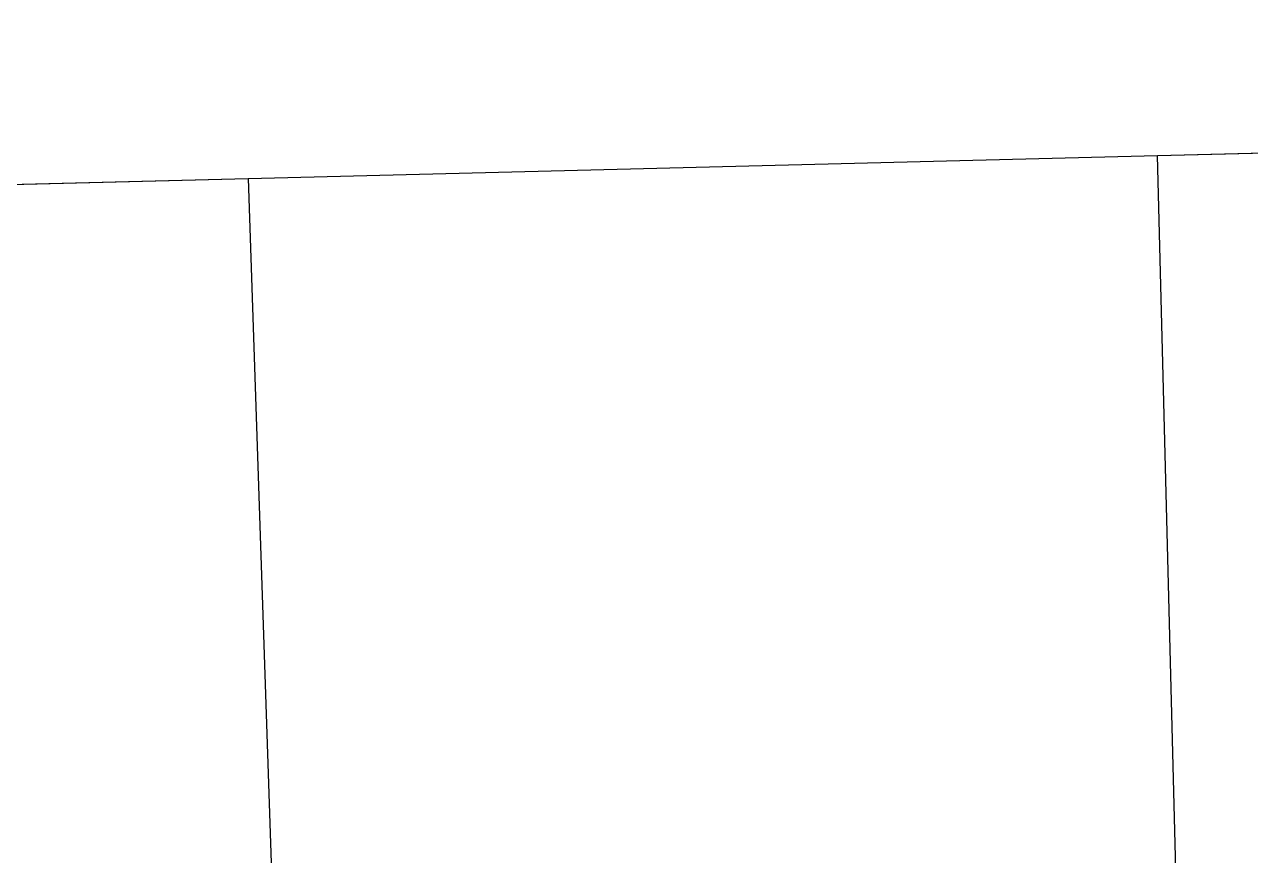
# Model space of a CAD drawing. Header units: metres. Extents: x 668617 to 675126, y 2286318 to 2293677.
# Drawn here: x 670211.17 to 670226.02, y 2287216.79 to 2287226.87 of the extents above; entities that cross this region are included whole.
import ezdxf

# ---------------------------------------------------------------- set-up
doc = ezdxf.new("R2010")
doc.units = ezdxf.units.M
doc.header["$MEASUREMENT"] = 0
doc.layers.add('DMTG-PB-LOTIFICACION', color=253, linetype='Continuous')
doc.layers.add('DMTG-PB-MANZANAS', color=251, linetype='Continuous')

msp = doc.modelspace()

# ---------------------------------------------------------------- linework, layer by layer
at = {"layer": 'DMTG-PB-LOTIFICACION'}
for p, q in [((670224.89325, 2287225.27792), (670254.81056, 2287226.01508)), ((670213.87426, 2287225.00109), (670224.89325, 2287225.27792)), ((670225.6343, 2287196.19989), (670224.89325, 2287225.27792)), ((670190.04646, 2287224.39981), (670213.87426, 2287225.00109)), ((670213.87426, 2287225.00109), (670214.86043, 2287195.52394))]:
    msp.add_line(p, q, dxfattribs=at)
at = {"layer": 'DMTG-PB-MANZANAS'}
msp.add_lwpolyline([(670287.97743, 2287226.86605), (670288.92009, 2287223.90992), (670289.62129, 2287197.93173), (670289.93978, 2287186.60257), (670290.87577, 2287152.495), (670289.07155, 2287151.13727), (670271.86284, 2287150.77413), (670252.13418, 2287150.39028), (670226.676, 2287149.87208), (670191.71845, 2287149.17351), (670190.87666, 2287186.97165), (670190.04646, 2287224.39981), (670213.87426, 2287225.00109), (670224.89325, 2287225.27792), (670254.81056, 2287226.01508)], close=True, dxfattribs=at)

doc.saveas('drawing.dxf')
